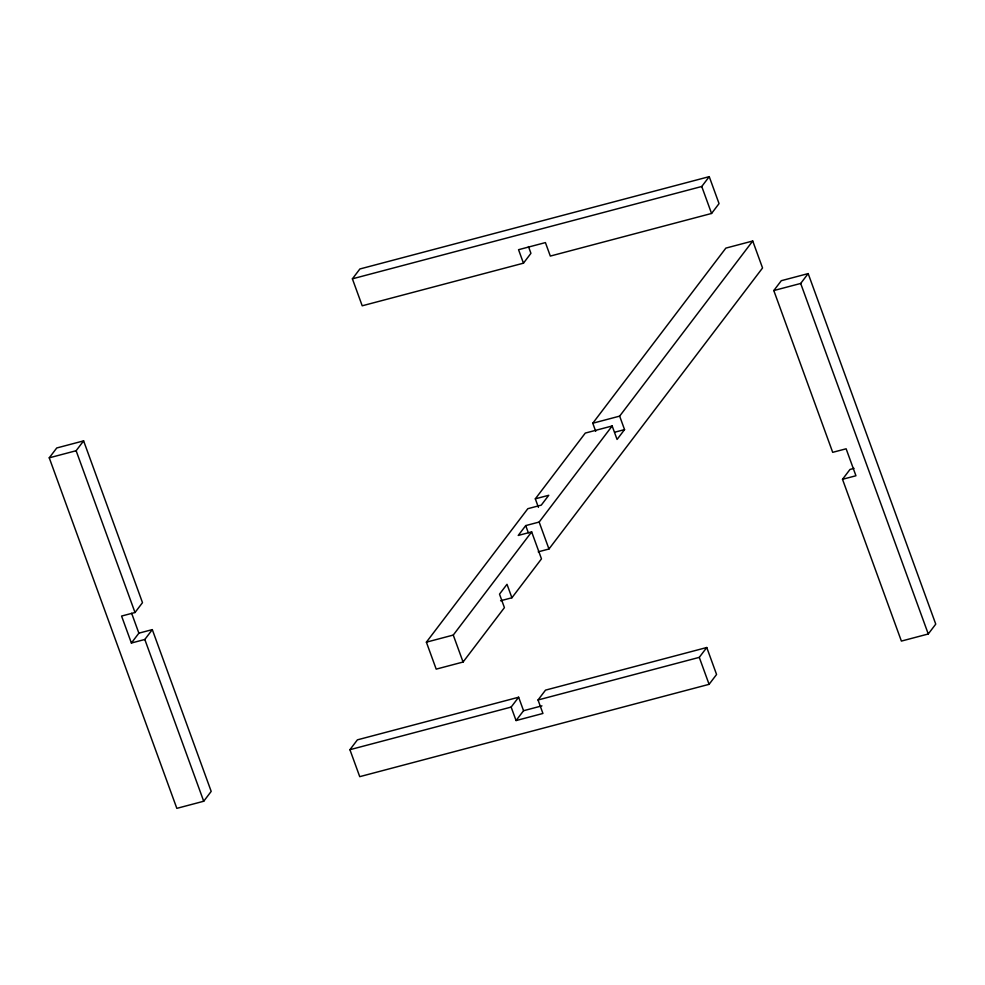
<?xml version="1.0" encoding="UTF-8"?>
<svg xmlns="http://www.w3.org/2000/svg" width="985" height="985" viewBox="0 0 985 985"><rect width="100%" height="100%" fill="white"/><g stroke="black" fill="none" stroke-linecap="round" stroke-linejoin="round"><path stroke-width="1.48" d="M49.25 457.828L56.736 447.978L83.614 440.874L142.493 602.66L135.007 612.51L121.574 616.056L131.387 643.02L144.82 639.474L152.306 629.612L211.196 791.398L203.71 801.248L176.832 808.353L49.25 457.828L76.128 450.724L83.614 440.874M352.396 278.829L359.882 268.979L709.237 176.647L719.05 203.612L711.564 213.462L550.319 256.075L545.419 242.593L518.541 249.697L523.454 263.18L362.209 305.793L352.396 278.829L701.751 186.497L709.237 176.647M131.387 643.02L138.873 633.17L152.306 629.612M523.454 263.18L530.94 253.33L528.477 246.582M500.589 600.764L511.904 597.772L507.004 584.29L499.506 594.152L504.418 607.634L463.073 662.031L436.195 669.135L426.382 642.171L527.837 508.691L541.27 505.133L548.756 495.283L535.323 498.829L538.413 507.349M535.323 498.829L585.287 433.08L612.165 425.976L617.066 439.458L624.552 429.608L619.651 416.126L752.737 241.005L762.55 267.969L548.965 549.002L538.216 551.846M595.716 431.319L592.773 423.23L725.859 248.109L752.737 241.005M516.066 720.564L542.932 713.46L538.032 699.978L545.518 690.128L706.762 647.514L716.575 674.479L709.089 684.329L359.734 776.66L349.921 749.696L357.407 739.846L518.639 697.232L523.552 710.714L516.066 720.564L511.153 707.082L518.639 697.232M612.165 425.976L539.152 522.05L525.719 525.596L518.233 535.446L531.666 531.9L541.479 558.864L511.904 597.772M426.382 642.171L453.26 635.066L531.666 531.9M842.507 479.301L855.94 475.755L846.127 448.791L832.694 452.337L773.804 290.55L781.29 280.7L808.168 273.596L935.75 624.133L928.264 633.983L901.386 641.087L842.507 479.301L849.993 469.451L854.02 468.38M773.804 290.55L800.682 283.458L808.168 273.596M538.032 699.978L699.276 657.364L706.762 647.514M592.773 423.23L619.651 416.126M614.652 432.23L624.552 429.608M349.921 749.696L511.153 707.082M523.552 710.714L541.935 705.851M800.682 283.458L928.264 633.983M701.751 186.497L711.564 213.462M699.276 657.364L709.089 684.329M539.152 522.05L548.965 549.002M525.719 525.596L528.305 532.688M453.26 635.066L463.073 662.031M76.128 450.724L135.007 612.51M144.82 639.474L203.71 801.248M131.645 613.298L138.873 633.17"/></g></svg>
